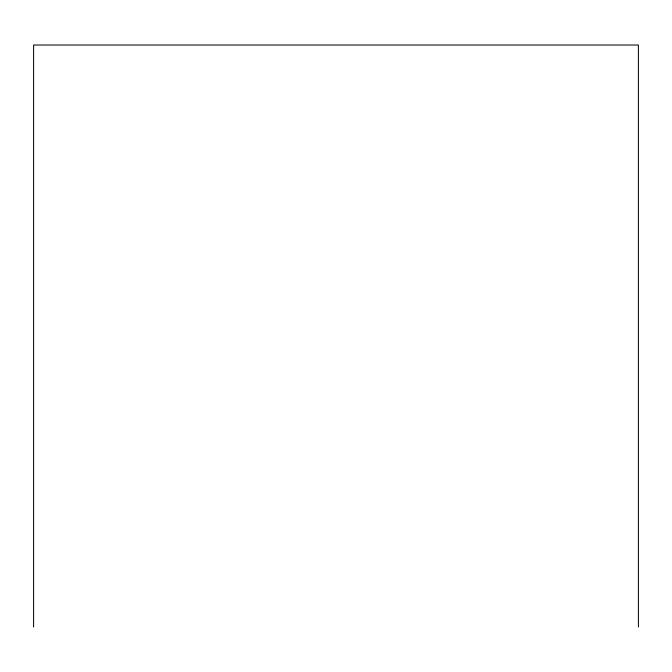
<?xml version="1.0" encoding="UTF-8"?>
<svg xmlns="http://www.w3.org/2000/svg" width="672" height="672" viewBox="0 0 672 672"><rect width="100%" height="100%" fill="white"/><g stroke="black" fill="none" stroke-linecap="round" stroke-linejoin="round"><path stroke-width="1.01" d="M638.4 626.984L638.4 45.016L33.6 45.016L33.6 626.984"/></g></svg>
